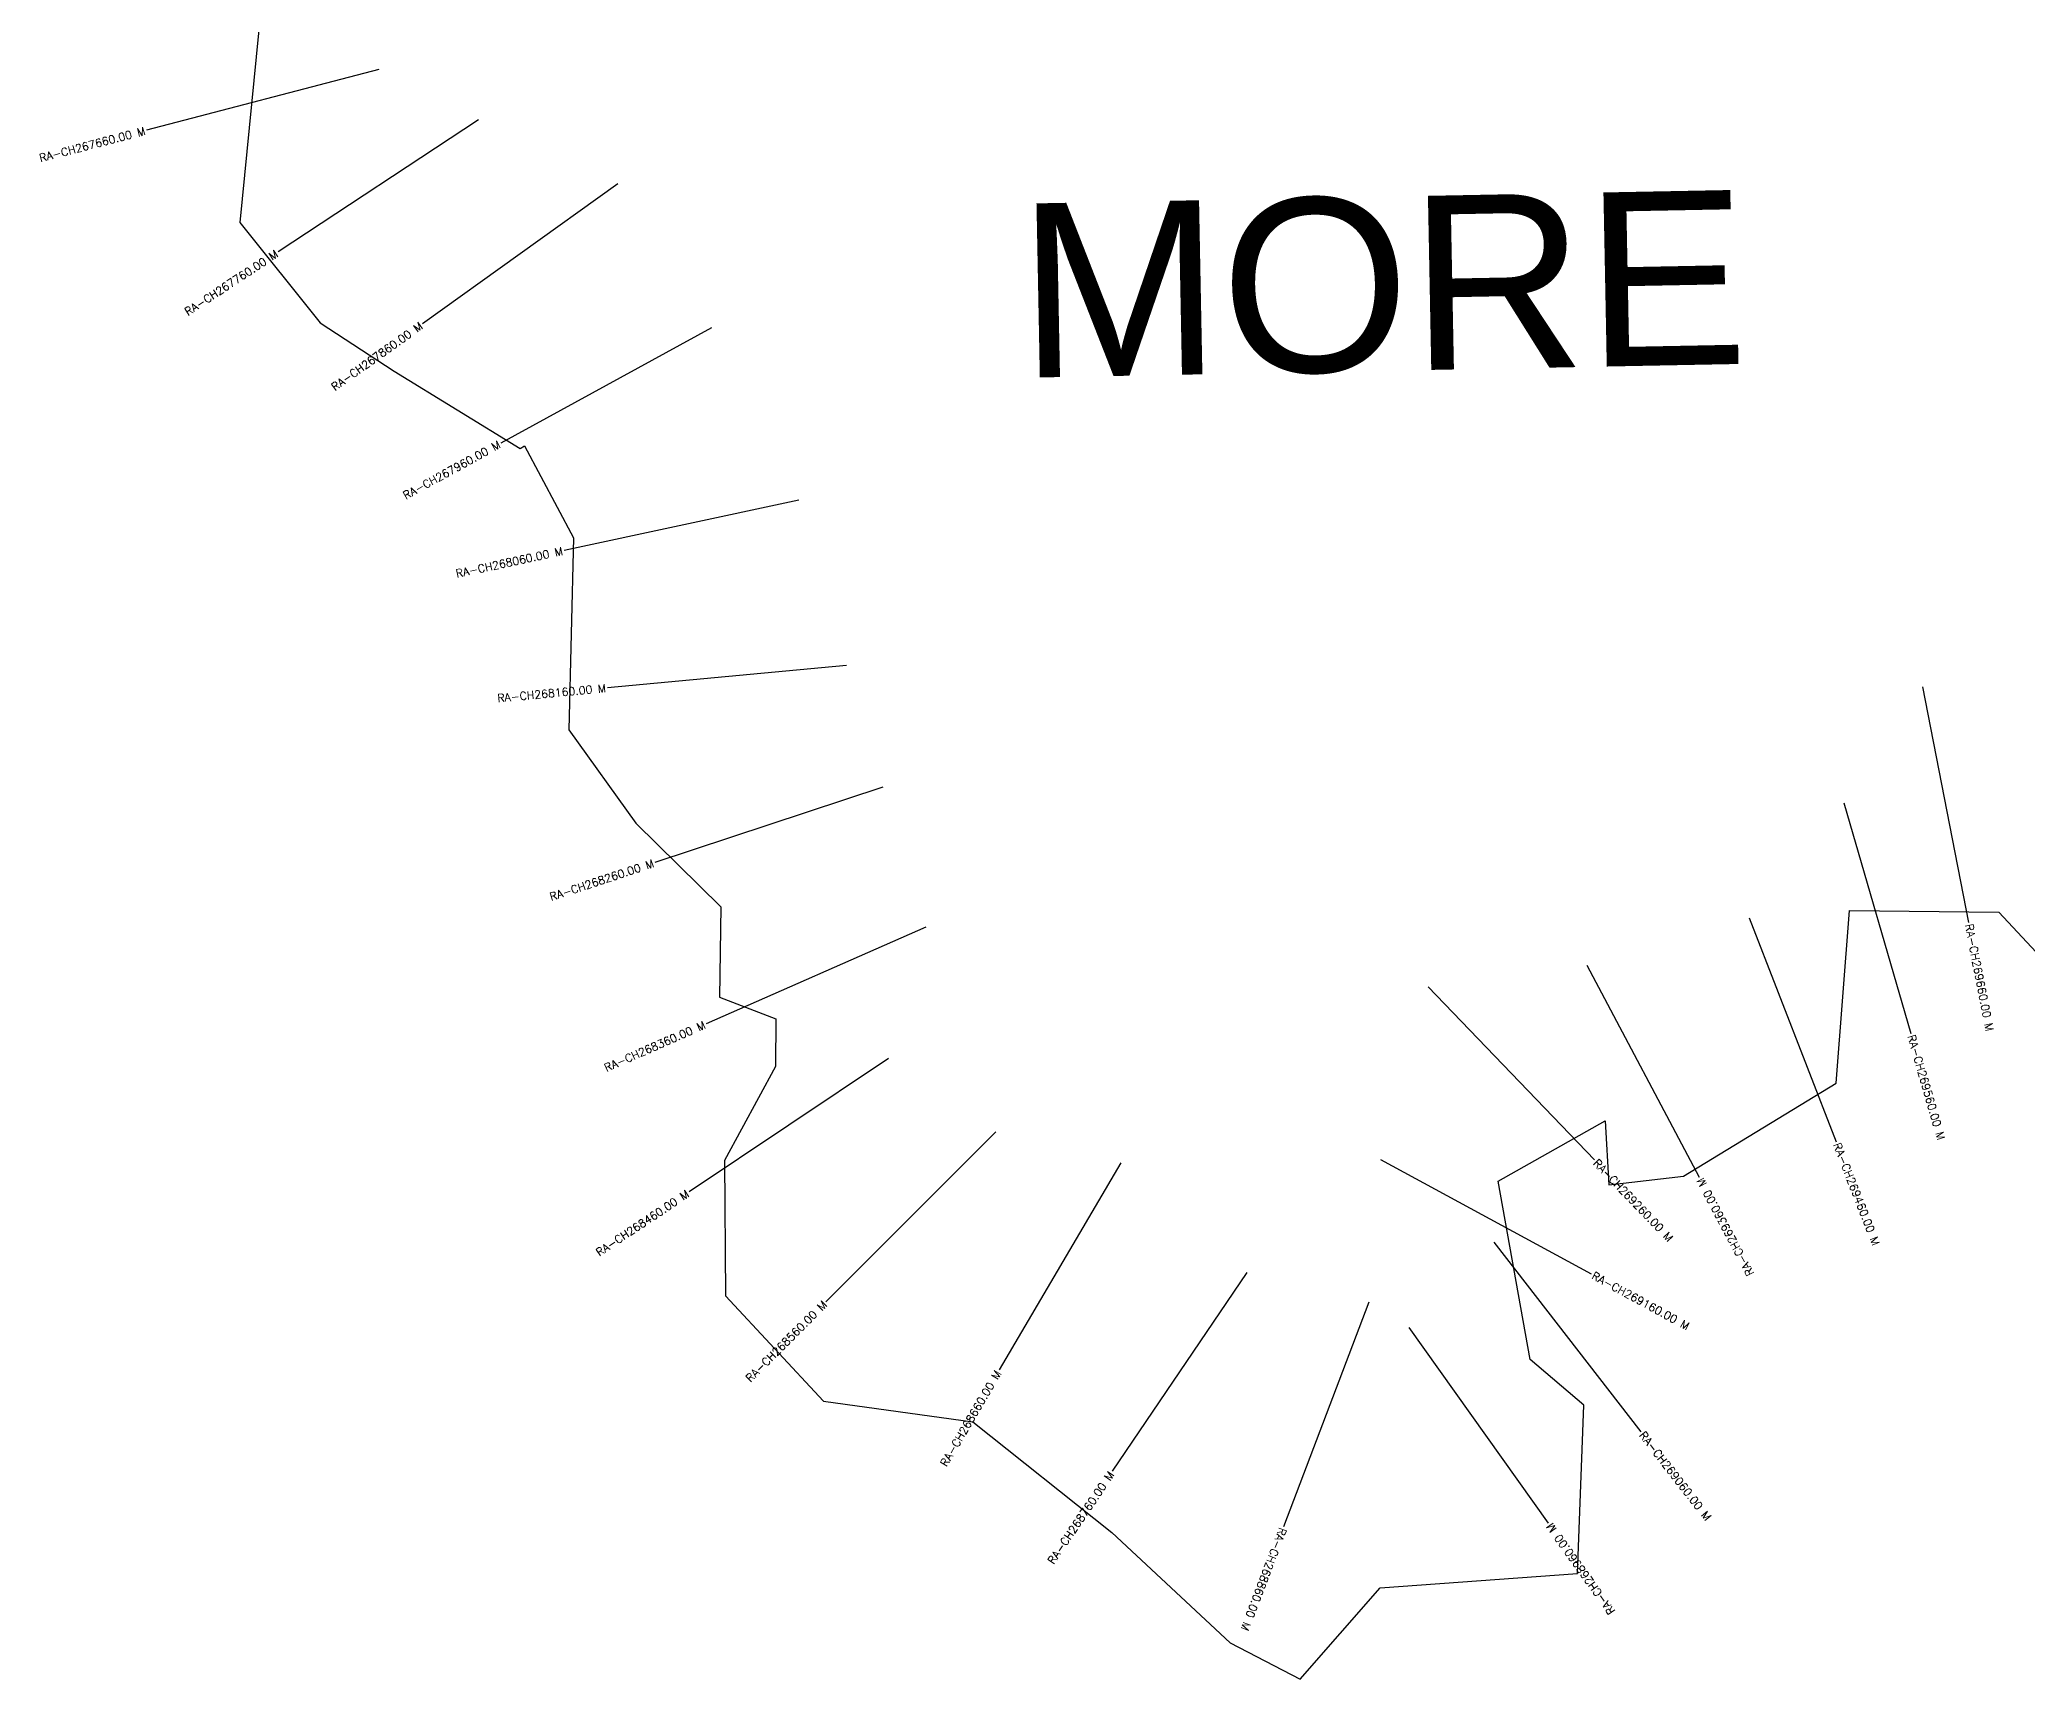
# Model space of a CAD drawing. Header units: metres. Extents: x 279427 to 281536, y 2029712 to 2031581.
# Drawn here: x 279496 to 280738, y 2029712 to 2030737 of the extents above; entities that cross this region are included whole.
import ezdxf
from ezdxf.enums import TextEntityAlignment as Align

# ---------------------------------------------------------------- set-up
doc = ezdxf.new("R2010")
doc.units = ezdxf.units.M
for name, color, linetype in [('CS', 134, 'Continuous'), ('CSMark', 6, 'Continuous'), ('VILLAGE BOUNDRY', 10, 'Continuous'), ('VILLAGE NAME', 250, 'Continuous')]:
    doc.layers.add(name, color=color, linetype=linetype)
doc.styles.get("Standard").update_dxf_attribs({"font": 'simplex.shx'})

msp = doc.modelspace()

# ---------------------------------------------------------------- linework, layer by layer
at = {"layer": 'CS'}
for p, q in [((279708, 2030717.9), (279562.8, 2030680)), ((279770.4, 2030686.5), (279645.1, 2030604)), ((279857.4, 2030646.5), (279735.4, 2030559.2)), ((279915.9, 2030556.7), (279784.3, 2030484.6)), ((279970.5, 2030449), (279823.8, 2030417.5)), ((280000.4, 2030345.7), (279851, 2030331.7)), ((280672.8, 2030332.4), (280701.6, 2030185.2)), ((280023.1, 2030269.6), (279880.6, 2030222.6)), ((280623.7, 2030259.9), (280665.5, 2030115.8)), ((280050, 2030182.2), (279912.7, 2030121.9)), ((280564.4, 2030188), (280618.8, 2030048.2)), ((280463, 2030158.5), (280533.2, 2030026)), ((280363.8, 2030145), (280467.7, 2030036.8)), ((280026.6, 2030100.2), (279901.9, 2030016.9)), ((280093.6, 2030054.3), (279987.5, 2029948.3)), ((280171.7, 2030035), (280095.8, 2029905.7)), ((280334, 2030037.2), (280465.8, 2029965.6)), ((280404.8, 2029985.5), (280496.8, 2029867)), ((280250.6, 2029966.6), (280166.4, 2029842.4)), ((280326.8, 2029948), (280273.5, 2029807.7)), ((280351.8, 2029932.1), (280438.9, 2029809.9))]:
    msp.add_line(p, q, dxfattribs=at)
at = {"layer": 'VILLAGE BOUNDRY'}
msp.add_lwpolyline([(279637.2, 2030785.2), (279621.2, 2030622.5), (279671.4, 2030559.8), (279717.7, 2030529.6), (279796.3, 2030481.3), (279799.1, 2030482.8), (279829.6, 2030425.4), (279826.8, 2030305.5), (279868.6, 2030247.3), (279921.7, 2030194.9), (279921, 2030138.6), (279956.2, 2030124.9), (279955.9, 2030095.3), (279924.1, 2030036.4), (279924.6, 2029952), (279986, 2029886.1), (280079.2, 2029873.2), (280166.1, 2029804.1), (280240.2, 2029735.2), (280283.8, 2029712.5), (280333.9, 2029769.6), (280457.1, 2029778.6), (280461.1, 2029883.7), (280427.5, 2029912.2), (280407.5, 2030023.5), (280474.4, 2030061.2), (280476.8, 2030021.2), (280523.5, 2030026.6), (280618.9, 2030084.7), (280627.2, 2030192.7), (280720.5, 2030191.7), (280755.4, 2030154.2)], dxfattribs=at)

# ---------------------------------------------------------------- texts
at = {"layer": 'CSMark'}
for s, rotation, p in [('RA-CH267660.00 M', 14.6275, (279561.9, 2030679.7)), ('RA-CH267760.00 M', 33.3703, (279644.3, 2030603.5)), ('RA-CH267860.00 M', 35.5735, (279734.6, 2030558.6)), ('RA-CH267960.00 M', 28.7289, (279783.5, 2030484.2)), ('RA-CH268060.00 M', 12.1348, (279822.9, 2030417.3)), ('RA-CH268160.00 M', 5.3672, (279850, 2030331.6)), ('RA-CH268260.00 M', 18.2691, (279879.7, 2030222.3)), ('RA-CH268360.00 M', 23.7051, (279911.7, 2030121.5)), ('RA-CH268460.00 M', 33.7571, (279901.1, 2030016.3)), ('RA-CH269360.00 M', 117.8891, (280533.6, 2030025.1)), ('RA-CH268560.00 M', 44.9828, (279986.8, 2029947.6)), ('RA-CH268660.00 M', 59.5736, (280095.2, 2029904.8)), ('RA-CH268760.00 M', 55.873, (280165.9, 2029841.6)), ('RA-CH268960.00 M', 125.4699, (280439.4, 2029809.1))]:
    msp.add_text(s, height=5, rotation=rotation, dxfattribs=at).set_placement(p, align=Align.MIDDLE_RIGHT)
for s, rotation, p in [('RA-CH269660.00 M', 281.0601, (280701.8, 2030184.2)), ('RA-CH269560.00 M', 286.1473, (280665.7, 2030114.9)), ('RA-CH269460.00 M', 291.29, (280619.2, 2030047.3)), ('RA-CH269260.00 M', 313.8653, (280468.4, 2030036.1)), ('RA-CH269160.00 M', 331.4697, (280466.7, 2029965.1)), ('RA-CH269060.00 M', 307.8182, (280497.4, 2029866.3)), ('RA-CH268860.00 M', 249.2142, (280273.2, 2029806.8))]:
    msp.add_text(s, height=5, rotation=rotation, dxfattribs=at).set_placement(p, align=Align.MIDDLE_LEFT)
at = {"layer": 'VILLAGE NAME', "insert": (280106.6, 2030634.1), "char_height": 108.748, "attachment_point": 1, "rotation": 1.1028}
msp.add_mtext_dynamic_manual_height_columns('{\\fArial|b0|i0|c0|p34;MORE}', width=726.929, gutter_width=543.7, heights=[0], dxfattribs=at)

doc.saveas('drawing.dxf')
